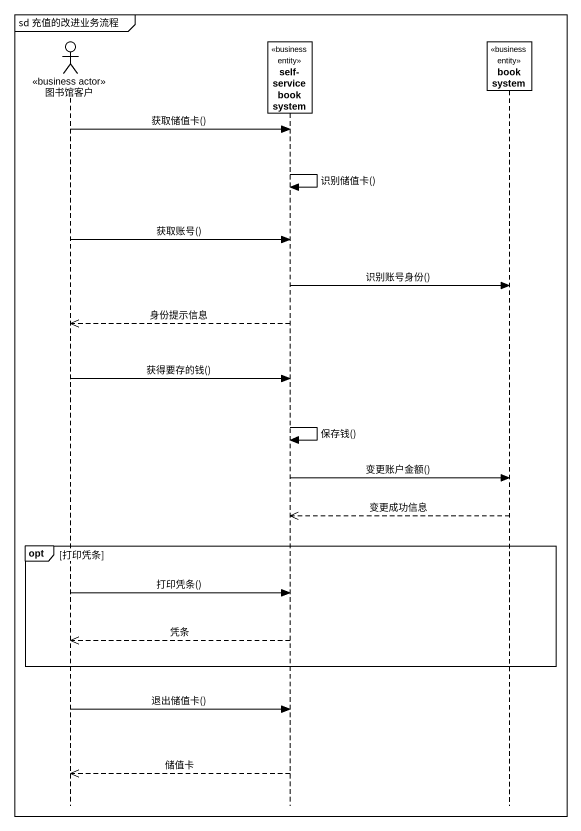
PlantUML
@startuml
mainframe sd 充值的改进业务流程
hide footbox
actor 图书馆客户 <<business actor>>
participant "self-service book system" as self_service_book_system <<business entity>>
participant "book system" as book_system <<business entity>>

图书馆客户 -> self_service_book_system : 获取储值卡()
self_service_book_system -> self_service_book_system : 识别储值卡()
图书馆客户 -> self_service_book_system : 获取账号()
self_service_book_system -> book_system : 识别账号身份()
self_service_book_system -->> 图书馆客户 : 身份提示信息
图书馆客户 -> self_service_book_system : 获得要存的钱()
self_service_book_system -> self_service_book_system : 保存钱()
self_service_book_system -> book_system : 变更账户金额()
book_system -->> self_service_book_system : 变更成功信息
opt 打印凭条
  图书馆客户 -> self_service_book_system : 打印凭条()
  self_service_book_system -->> 图书馆客户 : 凭条
end
图书馆客户 -> self_service_book_system : 退出储值卡()
self_service_book_system -->> 图书馆客户 : 储值卡
@enduml
